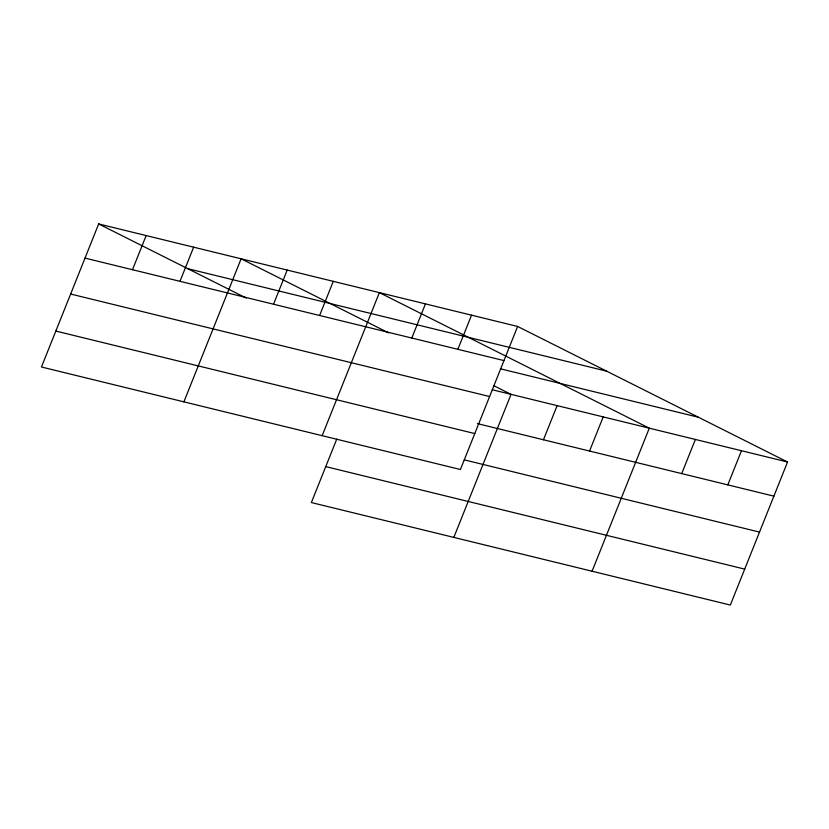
<?xml version="1.0" encoding="UTF-8"?>
<svg xmlns="http://www.w3.org/2000/svg" width="829" height="829" viewBox="0 0 829 829"><rect width="100%" height="100%" fill="white"/><g stroke="black" fill="none" stroke-linecap="round" stroke-linejoin="round"><path stroke-width="1.24" d="M517.628 326.45L98.672 223.944L41.45 366.998L460.406 469.504L517.628 326.45L787.55 462.002L730.328 605.056L311.372 502.55L336.74 439.142M132.495 269.715L146.153 235.56M179.976 281.332L193.634 247.177M183.893 401.847L241.115 258.793L388.697 332.906M273.539 304.222L287.197 270.067M319.621 315.497L333.279 281.342M322.149 435.681L379.371 292.616L649.294 428.178L592.072 571.233M411.795 338.045L425.453 303.891M457.877 349.32L471.535 315.165M453.826 537.41L511.037 394.345L493.908 385.744M543.461 439.774L557.129 405.619M589.554 451.049L603.211 416.894M681.718 473.597L695.376 439.453M727.81 484.872L741.468 450.727M187.748 268.679L606.704 371.174M85.014 258.099L503.959 360.594M500.436 368.812L698.474 417.267M492.302 389.765L787.55 462.002M70.631 294.036L489.587 396.531M477.39 423.609L773.892 496.146M55.823 331.061L474.779 433.567M464.261 459.857L759.519 532.094M325.756 466.613L744.701 569.119M98.672 223.944L246.254 298.057"/></g></svg>
